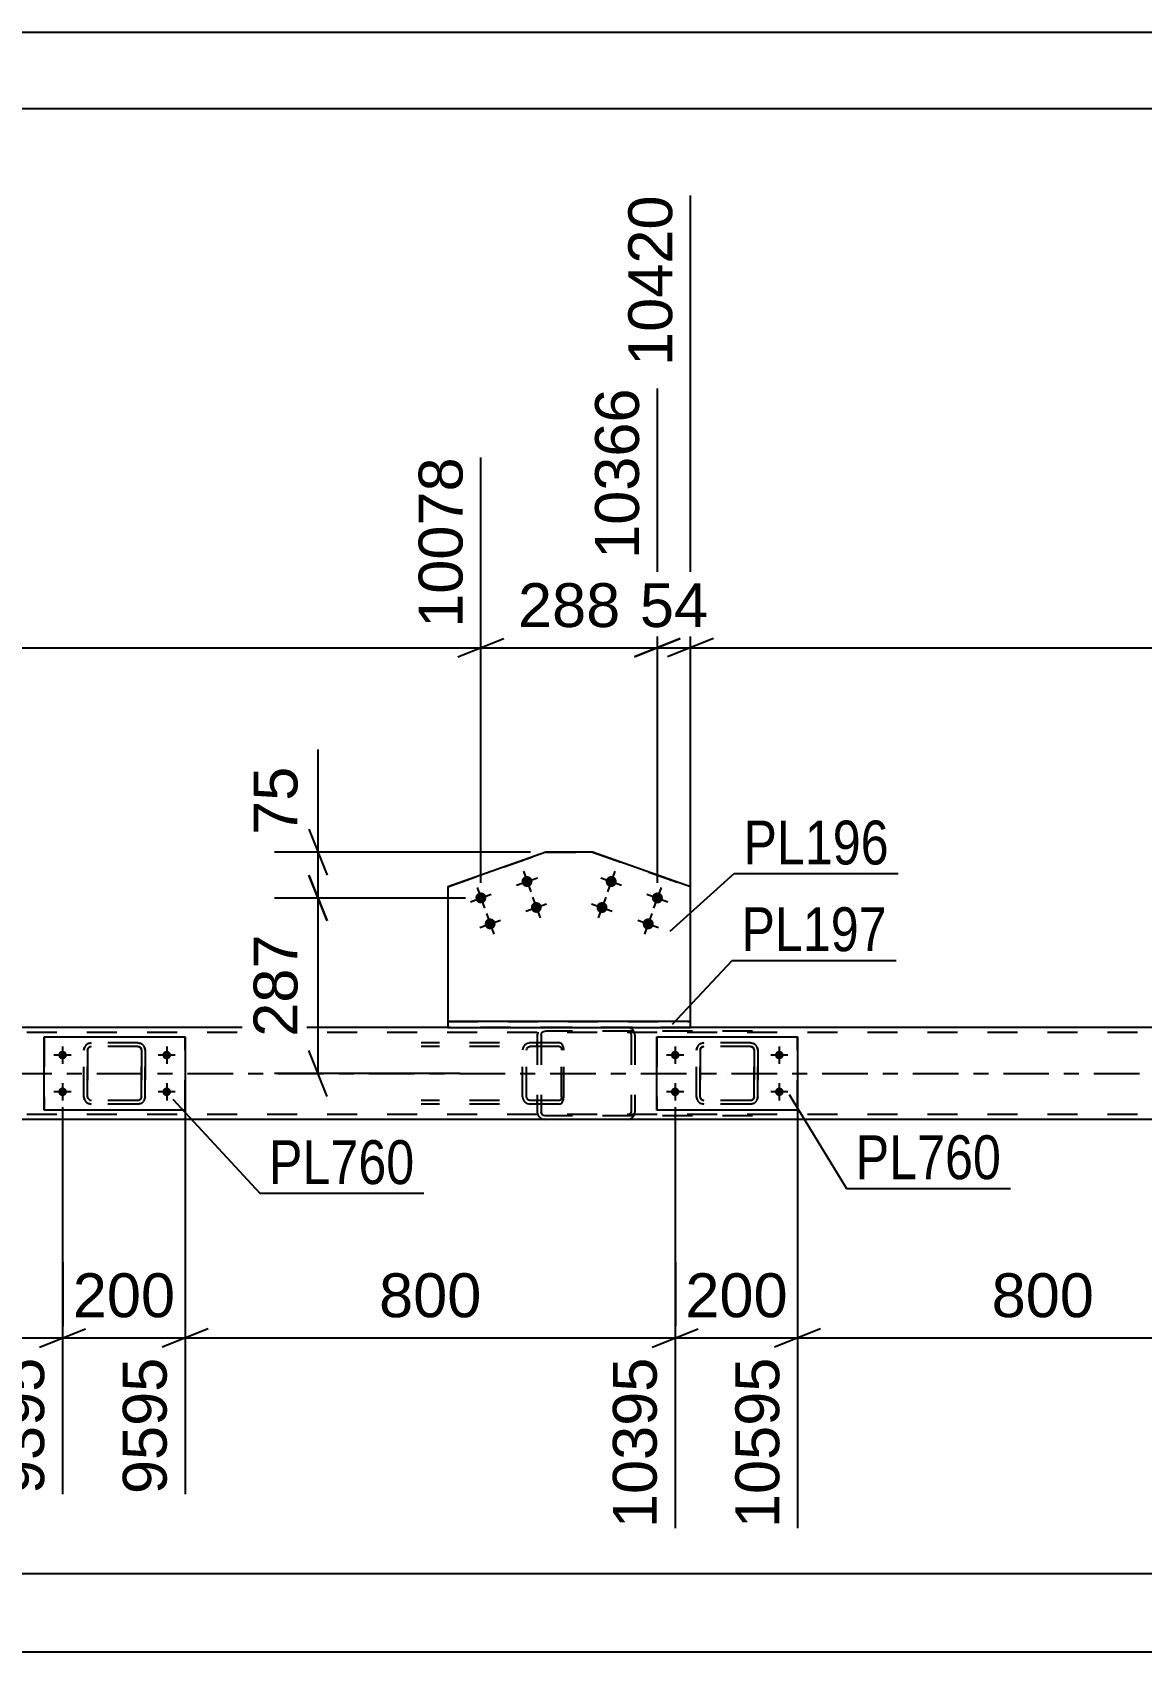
# Model space of a CAD drawing. Header units: millimetres. Extents: x -55 to 786, y -403 to 191.
# Drawn here: x 370.6 to 443.1, y 85.4 to 191.1 of the extents above; entities that cross this region are included whole.
import ezdxf

# ---------------------------------------------------------------- set-up
doc = ezdxf.new("R2010")
doc.units = ezdxf.units.MM
doc.linetypes.add('DXK_LINE_DOT2', pattern=[3.9198, 1.9599, -1.9599])
doc.linetypes.add('DXK_LINE_DOT3', pattern=[5.9187, 2.979, -0.9799, 0.9799, -0.9799])
doc.styles.add('Arial', font='ARIAL.TTF', dxfattribs={"height": 0.2})
doc.styles.add('Arial Narrow', font='ARIALN.TTF', dxfattribs={"height": 0.2})

# ---------------------------------------------------------------- blocks, each defined once
blk = doc.blocks.new('Unknown-318883748-1115')
at = {"color": 5, "linetype": 'Continuous'}
for p, q in [((785.92, 191.13), (-55.08, 191.13)), ((780.92, 186.13), (-50.08, 186.13))]:
    blk.add_line(p, q, dxfattribs=at)
blk = doc.blocks.new('Part-318883748-1814 - 1706')
at = {"color": 2, "linetype": 'Continuous'}
for p, q in [((371.39, 120.75), (371.39, 125.55)), ((371.39, 125.55), (371.39, 125.55)), ((371.39, 125.55), (380.59, 125.55)), ((380.59, 125.55), (380.59, 120.75)), ((371.39, 120.75), (371.39, 120.75)), ((380.59, 120.75), (371.39, 120.75))]:
    blk.add_line(p, q, dxfattribs=at)
at = {"color": 7, "linetype": 'DXK_LINE_DOT2'}
for p, q in [((371.39, 125.55), (371.39, 120.75)), ((371.39, 125.55), (371.39, 125.55)), ((380.59, 120.75), (380.59, 125.55)), ((371.39, 120.75), (371.39, 120.75))]:
    blk.add_line(p, q, dxfattribs=at)
blk = doc.blocks.new('Part-318883748-1801 - 1706')
at = {"color": 7, "linetype": 'DXK_LINE_DOT2'}
for p, q in [((413.99, 124.67), (414.02, 124.86)), ((414.03, 124.86), (413.99, 124.67)), ((414.23, 124.67), (414.25, 124.77)), ((414.24, 124.77), (414.23, 124.67)), ((414.3, 124.84), (414.24, 124.77)), ((414.25, 124.77), (414.3, 124.84)), ((414.28, 125.12), (414.47, 125.15)), ((414.28, 125.12), (414.29, 125.12)), ((414.47, 125.15), (414.29, 125.12)), ((414.3, 124.84), (414.38, 124.9)), ((414.37, 124.9), (414.3, 124.84)), ((414.47, 124.91), (414.37, 124.9)), ((414.38, 124.9), (414.47, 124.91)), ((417.51, 125.15), (414.47, 125.15)), ((417.51, 124.91), (414.47, 124.91)), ((417.51, 125.15), (417.69, 125.12)), ((417.7, 125.12), (417.51, 125.15)), ((417.51, 124.91), (417.6, 124.9)), ((417.6, 124.9), (417.51, 124.91)), ((417.6, 124.9), (417.6, 124.9)), ((417.6, 124.9), (417.68, 124.84)), ((417.68, 124.84), (417.6, 124.9)), ((417.68, 124.84), (417.73, 124.77)), ((417.73, 124.77), (417.68, 124.84)), ((417.73, 124.77), (417.75, 124.67)), ((417.75, 124.67), (417.73, 124.77)), ((417.95, 124.86), (417.99, 124.67)), ((417.99, 124.67), (417.95, 124.86)), ((413.99, 121.63), (413.99, 124.67)), ((413.99, 124.67), (413.99, 124.67)), ((413.99, 121.63), (413.99, 124.67)), ((414.23, 121.63), (414.23, 124.67)), ((414.23, 124.67), (414.23, 124.67)), ((414.23, 124.67), (414.23, 121.63)), ((417.75, 121.63), (417.75, 124.67)), ((417.75, 124.67), (417.75, 124.67)), ((417.75, 124.67), (417.75, 121.63)), ((417.99, 121.63), (417.99, 124.67)), ((417.99, 124.67), (417.99, 124.67)), ((417.99, 124.67), (417.99, 121.63)), ((413.99, 121.63), (413.99, 121.63)), ((414.02, 121.45), (413.99, 121.63)), ((413.99, 121.63), (414.03, 121.45)), ((414.23, 121.63), (414.23, 121.63)), ((414.25, 121.54), (414.23, 121.63)), ((414.23, 121.63), (414.24, 121.54)), ((417.75, 121.63), (417.73, 121.54)), ((417.73, 121.54), (417.75, 121.63)), ((417.75, 121.63), (417.75, 121.63)), ((417.99, 121.63), (417.95, 121.45)), ((417.95, 121.45), (417.99, 121.63)), ((417.99, 121.63), (417.99, 121.63)), ((414.24, 121.54), (414.3, 121.47)), ((414.3, 121.47), (414.25, 121.54)), ((414.28, 121.19), (414.29, 121.19)), ((414.47, 121.15), (414.28, 121.19)), ((414.29, 121.19), (414.47, 121.15)), ((414.38, 121.41), (414.3, 121.47)), ((414.3, 121.47), (414.37, 121.41)), ((414.37, 121.41), (414.47, 121.39)), ((414.47, 121.39), (414.38, 121.41)), ((417.51, 121.39), (414.47, 121.39)), ((417.51, 121.15), (414.47, 121.15)), ((417.6, 121.41), (417.51, 121.39)), ((417.51, 121.39), (417.6, 121.41)), ((417.69, 121.19), (417.51, 121.15)), ((417.51, 121.15), (417.7, 121.19)), ((417.68, 121.47), (417.6, 121.41)), ((417.6, 121.41), (417.68, 121.47)), ((417.6, 121.41), (417.6, 121.41)), ((417.73, 121.54), (417.68, 121.47)), ((417.68, 121.47), (417.73, 121.54))]:
    blk.add_line(p, q, dxfattribs=at)
at = {"color": 7, "linetype": 'DXK_LINE_DOT3'}
blk.add_line((415.99, 123.15), (415.98, 123.15), dxfattribs=at)
at = {"color": 7, "linetype": 'DXK_LINE_DOT2'}
for centre, start, end in [((414.47, 124.67), 112.5, 157.5), ((414.47, 124.67), 112.5, 157.5), ((417.51, 124.67), 22.5, 67.5), ((417.51, 124.67), 22.5, 67.5), ((414.47, 121.63), 202.5, 247.5), ((414.47, 121.63), 202.5, 247.5), ((417.51, 121.63), 292.5, 337.5), ((417.51, 121.63), 292.5, 337.5)]:
    blk.add_arc(centre, 0.48, start, end, dxfattribs=at)
blk = doc.blocks.new('Part-318883748-1806 - 1706')
at = {"color": 2, "linetype": 'Continuous'}
for p, q in [((411.39, 120.75), (411.39, 125.55)), ((411.39, 125.55), (411.39, 125.55)), ((411.39, 125.55), (420.59, 125.55)), ((420.59, 125.55), (420.59, 120.75)), ((411.39, 120.75), (411.39, 120.75)), ((420.59, 120.75), (411.39, 120.75))]:
    blk.add_line(p, q, dxfattribs=at)
at = {"color": 7, "linetype": 'DXK_LINE_DOT2'}
for p, q in [((411.39, 125.55), (411.39, 120.75)), ((411.39, 125.55), (411.39, 125.55)), ((420.59, 120.75), (420.59, 125.55)), ((411.39, 120.75), (411.39, 120.75))]:
    blk.add_line(p, q, dxfattribs=at)
blk = doc.blocks.new('Part-318883748-1809 - 1706')
at = {"color": 7, "linetype": 'DXK_LINE_DOT2'}
for p, q in [((373.99, 124.67), (374.02, 124.86)), ((374.03, 124.86), (373.99, 124.67)), ((374.23, 124.67), (374.25, 124.77)), ((374.24, 124.77), (374.23, 124.67)), ((374.3, 124.84), (374.24, 124.77)), ((374.25, 124.77), (374.3, 124.84)), ((374.28, 125.12), (374.47, 125.15)), ((374.28, 125.12), (374.29, 125.12)), ((374.47, 125.15), (374.29, 125.12)), ((374.3, 124.84), (374.38, 124.9)), ((374.37, 124.9), (374.3, 124.84)), ((374.47, 124.91), (374.37, 124.9)), ((374.38, 124.9), (374.47, 124.91)), ((377.51, 125.15), (374.47, 125.15)), ((377.51, 124.91), (374.47, 124.91)), ((377.51, 125.15), (377.69, 125.12)), ((377.69, 125.12), (377.51, 125.15)), ((377.51, 124.91), (377.6, 124.9)), ((377.6, 124.9), (377.51, 124.91)), ((377.6, 124.9), (377.6, 124.9)), ((377.6, 124.9), (377.68, 124.84)), ((377.68, 124.84), (377.6, 124.9)), ((377.68, 124.84), (377.73, 124.77)), ((377.73, 124.77), (377.68, 124.84)), ((377.73, 124.77), (377.75, 124.67)), ((377.75, 124.67), (377.73, 124.77)), ((377.95, 124.86), (377.99, 124.67)), ((377.99, 124.67), (377.95, 124.86)), ((373.99, 121.63), (373.99, 124.67)), ((373.99, 124.67), (373.99, 124.67)), ((373.99, 121.63), (373.99, 124.67)), ((374.23, 121.63), (374.23, 124.67)), ((374.23, 124.67), (374.23, 124.67)), ((374.23, 124.67), (374.23, 121.63)), ((377.75, 121.63), (377.75, 124.67)), ((377.75, 124.67), (377.75, 124.67)), ((377.75, 124.67), (377.75, 121.63)), ((377.99, 121.63), (377.99, 124.67)), ((377.99, 124.67), (377.99, 124.67)), ((377.99, 124.67), (377.99, 121.63)), ((373.99, 121.63), (373.99, 121.63)), ((374.02, 121.45), (373.99, 121.63)), ((373.99, 121.63), (374.03, 121.45)), ((374.23, 121.63), (374.23, 121.63)), ((374.25, 121.54), (374.23, 121.63)), ((374.23, 121.63), (374.24, 121.54)), ((377.75, 121.63), (377.73, 121.54)), ((377.73, 121.54), (377.75, 121.63)), ((377.75, 121.63), (377.75, 121.63)), ((377.99, 121.63), (377.95, 121.45)), ((377.95, 121.45), (377.99, 121.63)), ((377.99, 121.63), (377.99, 121.63)), ((374.24, 121.54), (374.3, 121.47)), ((374.3, 121.47), (374.25, 121.54)), ((374.28, 121.19), (374.29, 121.19)), ((374.47, 121.15), (374.28, 121.19)), ((374.29, 121.19), (374.47, 121.15)), ((374.38, 121.41), (374.3, 121.47)), ((374.3, 121.47), (374.37, 121.41)), ((374.37, 121.41), (374.47, 121.39)), ((374.47, 121.39), (374.38, 121.41)), ((377.51, 121.39), (374.47, 121.39)), ((377.51, 121.15), (374.47, 121.15)), ((377.6, 121.41), (377.51, 121.39)), ((377.51, 121.39), (377.6, 121.41)), ((377.69, 121.19), (377.51, 121.15)), ((377.51, 121.15), (377.69, 121.19)), ((377.68, 121.47), (377.6, 121.41)), ((377.6, 121.41), (377.68, 121.47)), ((377.6, 121.41), (377.6, 121.41)), ((377.73, 121.54), (377.68, 121.47)), ((377.68, 121.47), (377.73, 121.54))]:
    blk.add_line(p, q, dxfattribs=at)
at = {"color": 7, "linetype": 'DXK_LINE_DOT3'}
blk.add_line((375.99, 123.15), (375.98, 123.15), dxfattribs=at)
at = {"color": 7, "linetype": 'DXK_LINE_DOT2'}
for centre, start, end in [((374.47, 124.67), 112.5, 157.5), ((374.47, 124.67), 112.5, 157.5), ((377.51, 124.67), 22.5, 67.5), ((377.51, 124.67), 22.5, 67.5), ((374.47, 121.63), 202.5, 247.5), ((374.47, 121.63), 202.5, 247.5), ((377.51, 121.63), 292.5, 337.5), ((377.51, 121.63), 292.5, 337.5)]:
    blk.add_arc(centre, 0.48, start, end, dxfattribs=at)
blk = doc.blocks.new('Part-318883748-1900 - 1706')
at = {"color": 7, "linetype": 'DXK_LINE_DOT2'}
for p, q in [((405.05, 125.15), (396.01, 125.15)), ((405.05, 124.91), (396.01, 124.91)), ((402.67, 124.86), (402.63, 124.67)), ((402.88, 124.67), (402.9, 124.77)), ((402.9, 124.77), (402.95, 124.84)), ((403.13, 125.15), (402.94, 125.12)), ((402.95, 124.84), (403.04, 124.9)), ((403.04, 124.9), (403.13, 124.91)), ((403.59, 124.91), (403.59, 125.15)), ((405.15, 125.12), (405.05, 125.15)), ((405.05, 124.91), (405.1, 124.9)), ((405.1, 124.9), (405.14, 124.84)), ((405.14, 124.84), (405.17, 124.77)), ((405.24, 125.01), (405.15, 125.12)), ((405.17, 124.77), (405.18, 124.67)), ((405.3, 124.86), (405.24, 125.01)), ((405.32, 124.67), (405.3, 124.86)), ((402.63, 121.63), (402.63, 124.67)), ((402.88, 121.63), (402.88, 124.67)), ((405.18, 121.63), (405.18, 124.67)), ((405.32, 121.63), (405.32, 124.67)), ((402.63, 121.63), (402.67, 121.45)), ((402.9, 121.54), (402.88, 121.63)), ((405.18, 121.63), (405.17, 121.54)), ((405.3, 121.45), (405.32, 121.63)), ((405.05, 121.39), (396.01, 121.39)), ((405.05, 121.15), (396.01, 121.15)), ((402.95, 121.47), (402.9, 121.54)), ((402.94, 121.19), (403.13, 121.15)), ((403.04, 121.41), (402.95, 121.47)), ((403.13, 121.39), (403.04, 121.41)), ((403.59, 121.15), (403.59, 121.39)), ((405.1, 121.41), (405.05, 121.39)), ((405.05, 121.15), (405.15, 121.19)), ((405.14, 121.47), (405.1, 121.41)), ((405.17, 121.54), (405.14, 121.47)), ((405.15, 121.19), (405.24, 121.3)), ((405.24, 121.3), (405.3, 121.45))]:
    blk.add_line(p, q, dxfattribs=at)
for centre, start, end in [((403.12, 124.66), 111.151, 156.1045), ((403.12, 121.65), 203.8955, 248.849)]:
    blk.add_arc(centre, 0.492, start, end, dxfattribs=at)
blk = doc.blocks.new('Part-318883748-1914 - 1706')
at = {"color": 7, "linetype": 'DXK_LINE_DOT2'}
for p, q in [((403.62, 125.83), (403.59, 125.67)), ((403.63, 125.86), (403.62, 125.83)), ((403.86, 125.77), (403.92, 125.84)), ((404.1, 126.15), (403.9, 126.12)), ((403.92, 125.84), (404, 125.9)), ((404, 125.9), (404.1, 125.91)), ((417.64, 126.15), (404.1, 126.15)), ((417.64, 125.91), (404.1, 125.91)), ((409.66, 126.12), (409.46, 126.15)), ((409.46, 125.91), (409.56, 125.9)), ((409.56, 125.9), (409.64, 125.84)), ((409.64, 125.84), (409.7, 125.77)), ((409.94, 125.83), (409.93, 125.86)), ((409.97, 125.67), (409.94, 125.83)), ((403.59, 125.67), (403.59, 120.63)), ((403.84, 125.67), (403.86, 125.77)), ((403.84, 125.67), (403.84, 120.63)), ((409.7, 125.77), (409.72, 125.67)), ((409.72, 125.67), (409.72, 120.63)), ((409.97, 125.67), (409.97, 120.63)), ((403.59, 120.63), (403.61, 120.55)), ((403.61, 120.55), (403.63, 120.45)), ((403.86, 120.57), (403.84, 120.63)), ((403.86, 120.54), (403.86, 120.57)), ((403.92, 120.47), (403.86, 120.54)), ((409.7, 120.54), (409.64, 120.47)), ((409.7, 120.57), (409.72, 120.63)), ((409.7, 120.54), (409.7, 120.57)), ((409.93, 120.45), (409.95, 120.55)), ((409.95, 120.55), (409.97, 120.63)), ((403.9, 120.19), (404.1, 120.15)), ((404, 120.41), (403.92, 120.47)), ((404.1, 120.39), (404, 120.41)), ((417.64, 120.39), (404.1, 120.39)), ((417.64, 120.15), (404.1, 120.15)), ((409.56, 120.41), (409.46, 120.39)), ((409.46, 120.15), (409.66, 120.19)), ((409.64, 120.47), (409.56, 120.41))]:
    blk.add_line(p, q, dxfattribs=at)
for centre, start, end in [((409.48, 125.65), 24.3194, 69.2412), ((404.08, 120.66), 204.3194, 249.2412), ((409.48, 120.66), 290.7588, 335.6806)]:
    blk.add_arc(centre, 0.496, start, end, dxfattribs=at)
blk = doc.blocks.new('Bolt-318883748-1947 - 1706')
at = {"linetype": 'Continuous'}
for points in [[(403.26, 135.81, -1), (402.58, 135.56, -1)], [(400.25, 134.74, -1), (399.57, 134.49, -1)], [(403.86, 134.11, -1), (403.19, 133.87, -1)], [(400.85, 133.04, -1), (400.17, 132.8, -1)]]:
    blk.add_hatch(color=1, dxfattribs=at).paths.add_polyline_path(points)
at = {"color": 1, "linetype": 'Continuous'}
for p, q in [((402.24, 135.44), (403.6, 135.93)), ((402.68, 136.36), (403.16, 135.01)), ((399.23, 134.37), (400.59, 134.86)), ((399.67, 135.29), (400.15, 133.94)), ((403.28, 134.67), (403.77, 133.31)), ((400.27, 133.6), (400.75, 132.24)), ((402.85, 133.75), (404.2, 134.23)), ((399.83, 132.68), (401.19, 133.16))]:
    blk.add_line(p, q, dxfattribs=at)
blk = doc.blocks.new('Bolt-318883748-1948 - 1706')
at = {"linetype": 'Continuous'}
for points in [[(372.31, 124.35), (372.32, 124.41), (372.34, 124.47), (372.36, 124.52), (372.4, 124.56), (372.45, 124.6), (372.5, 124.62), (372.56, 124.63), (372.62, 124.63), (372.68, 124.62), (372.73, 124.6), (372.78, 124.56), (372.82, 124.52), (372.85, 124.47), (372.87, 124.41), (372.87, 124.35), (372.87, 124.3), (372.85, 124.24), (372.82, 124.19), (372.78, 124.15), (372.73, 124.11), (372.68, 124.09), (372.62, 124.08), (372.56, 124.08), (372.5, 124.09), (372.45, 124.11), (372.4, 124.15), (372.36, 124.19), (372.34, 124.24), (372.32, 124.3)], [(379.11, 124.35), (379.12, 124.41), (379.14, 124.47), (379.16, 124.52), (379.2, 124.56), (379.25, 124.6), (379.3, 124.62), (379.36, 124.63), (379.42, 124.63), (379.48, 124.62), (379.53, 124.6), (379.58, 124.56), (379.62, 124.52), (379.65, 124.47), (379.67, 124.41), (379.67, 124.35), (379.67, 124.3), (379.65, 124.24), (379.62, 124.19), (379.58, 124.15), (379.53, 124.11), (379.48, 124.09), (379.42, 124.08), (379.36, 124.08), (379.3, 124.09), (379.25, 124.11), (379.2, 124.15), (379.16, 124.19), (379.14, 124.24), (379.12, 124.3)], [(372.31, 121.95), (372.32, 122.01), (372.34, 122.07), (372.36, 122.12), (372.4, 122.16), (372.45, 122.2), (372.5, 122.22), (372.56, 122.23), (372.62, 122.23), (372.68, 122.22), (372.73, 122.2), (372.78, 122.16), (372.82, 122.12), (372.85, 122.07), (372.87, 122.01), (372.87, 121.95), (372.87, 121.9), (372.85, 121.84), (372.82, 121.79), (372.78, 121.75), (372.73, 121.71), (372.68, 121.69), (372.62, 121.68), (372.56, 121.68), (372.5, 121.69), (372.45, 121.71), (372.4, 121.75), (372.36, 121.79), (372.34, 121.84), (372.32, 121.9)], [(379.11, 121.95), (379.12, 122.01), (379.14, 122.07), (379.16, 122.12), (379.2, 122.16), (379.25, 122.2), (379.3, 122.22), (379.36, 122.23), (379.42, 122.23), (379.48, 122.22), (379.53, 122.2), (379.58, 122.16), (379.62, 122.12), (379.65, 122.07), (379.67, 122.01), (379.67, 121.95), (379.67, 121.9), (379.65, 121.84), (379.62, 121.79), (379.58, 121.75), (379.53, 121.71), (379.48, 121.69), (379.42, 121.68), (379.36, 121.68), (379.3, 121.69), (379.25, 121.71), (379.2, 121.75), (379.16, 121.79), (379.14, 121.84), (379.12, 121.9)]]:
    blk.add_hatch(color=1, dxfattribs=at).paths.add_polyline_path(points)
at = {"color": 1, "linetype": 'Continuous'}
for p, q in [((372.59, 124.91), (372.59, 123.79)), ((379.39, 124.91), (379.39, 123.79)), ((373.15, 124.35), (372.03, 124.35)), ((379.95, 124.35), (378.83, 124.35)), ((373.15, 121.95), (372.03, 121.95)), ((372.59, 122.51), (372.59, 121.39)), ((379.95, 121.95), (378.83, 121.95)), ((379.39, 122.51), (379.39, 121.39))]:
    blk.add_line(p, q, dxfattribs=at)
blk = doc.blocks.new('Bolt-318883748-1957 - 1706')
at = {"linetype": 'Continuous'}
for points in [[(408.76, 135.56), (408.72, 135.5), (408.68, 135.44), (408.62, 135.39), (408.55, 135.35), (408.48, 135.33), (408.41, 135.32), (408.33, 135.33), (408.26, 135.36), (408.2, 135.4), (408.14, 135.45), (408.1, 135.51), (408.07, 135.58), (408.06, 135.66), (408.06, 135.73), (408.08, 135.81), (408.11, 135.87), (408.16, 135.93), (408.21, 135.98), (408.28, 136.02), (408.35, 136.04), (408.43, 136.04), (408.5, 136.03), (408.57, 136.01), (408.64, 135.97), (408.69, 135.92), (408.73, 135.86), (408.76, 135.79), (408.78, 135.71), (408.77, 135.64)], [(408.15, 133.87), (408.12, 133.8), (408.08, 133.74), (408.02, 133.69), (407.95, 133.66), (407.88, 133.63), (407.81, 133.63), (407.73, 133.64), (407.66, 133.66), (407.6, 133.7), (407.54, 133.75), (407.5, 133.82), (407.47, 133.89), (407.46, 133.96), (407.46, 134.04), (407.48, 134.11), (407.51, 134.18), (407.55, 134.24), (407.61, 134.29), (407.68, 134.32), (407.75, 134.34), (407.82, 134.35), (407.9, 134.34), (407.97, 134.31), (408.03, 134.27), (408.09, 134.22), (408.13, 134.16), (408.16, 134.09), (408.17, 134.02), (408.17, 133.94)], [(411.77, 134.49), (411.74, 134.43), (411.69, 134.37), (411.64, 134.32), (411.57, 134.28), (411.5, 134.26), (411.42, 134.26), (411.35, 134.26), (411.28, 134.29), (411.21, 134.33), (411.16, 134.38), (411.12, 134.44), (411.09, 134.51), (411.07, 134.59), (411.08, 134.66), (411.09, 134.74), (411.13, 134.8), (411.17, 134.86), (411.23, 134.91), (411.3, 134.95), (411.37, 134.97), (411.44, 134.97), (411.52, 134.96), (411.59, 134.94), (411.65, 134.9), (411.71, 134.85), (411.75, 134.79), (411.78, 134.72), (411.79, 134.64), (411.79, 134.57)], [(411.17, 132.8), (411.14, 132.73), (411.09, 132.67), (411.03, 132.62), (410.97, 132.59), (410.9, 132.56), (410.82, 132.56), (410.75, 132.57), (410.68, 132.59), (410.61, 132.63), (410.56, 132.68), (410.51, 132.75), (410.49, 132.82), (410.47, 132.89), (410.47, 132.97), (410.49, 133.04), (410.52, 133.11), (410.57, 133.17), (410.63, 133.22), (410.69, 133.25), (410.77, 133.27), (410.84, 133.28), (410.92, 133.27), (410.99, 133.24), (411.05, 133.2), (411.11, 133.15), (411.15, 133.09), (411.18, 133.02), (411.19, 132.95), (411.19, 132.87)]]:
    blk.add_hatch(color=1, dxfattribs=at).paths.add_polyline_path(points)
at = {"color": 1, "linetype": 'Continuous'}
for p, q in [((407.74, 135.93), (409.1, 135.44)), ((408.66, 136.36), (408.18, 135.01)), ((408.06, 134.67), (407.57, 133.31)), ((410.75, 134.86), (412.11, 134.37)), ((411.67, 135.29), (411.19, 133.94)), ((407.14, 134.23), (408.49, 133.75)), ((411.07, 133.6), (410.59, 132.24)), ((410.15, 133.16), (411.51, 132.68))]:
    blk.add_line(p, q, dxfattribs=at)
blk = doc.blocks.new('Bolt-318883748-1958 - 1706')
at = {"linetype": 'Continuous'}
for points in [[(412.31, 124.35), (412.32, 124.41), (412.34, 124.47), (412.37, 124.52), (412.4, 124.56), (412.45, 124.6), (412.51, 124.62), (412.56, 124.63), (412.62, 124.63), (412.68, 124.62), (412.73, 124.6), (412.78, 124.56), (412.82, 124.52), (412.85, 124.47), (412.87, 124.41), (412.87, 124.35), (412.87, 124.3), (412.85, 124.24), (412.82, 124.19), (412.78, 124.15), (412.73, 124.11), (412.68, 124.09), (412.62, 124.08), (412.56, 124.08), (412.51, 124.09), (412.45, 124.11), (412.4, 124.15), (412.37, 124.19), (412.34, 124.24), (412.32, 124.3)], [(419.11, 124.35), (419.12, 124.41), (419.14, 124.47), (419.17, 124.52), (419.2, 124.56), (419.25, 124.6), (419.31, 124.62), (419.36, 124.63), (419.42, 124.63), (419.48, 124.62), (419.53, 124.6), (419.58, 124.56), (419.62, 124.52), (419.65, 124.47), (419.67, 124.41), (419.67, 124.35), (419.67, 124.3), (419.65, 124.24), (419.62, 124.19), (419.58, 124.15), (419.53, 124.11), (419.48, 124.09), (419.42, 124.08), (419.36, 124.08), (419.31, 124.09), (419.25, 124.11), (419.2, 124.15), (419.17, 124.19), (419.14, 124.24), (419.12, 124.3)], [(412.31, 121.95), (412.32, 122.01), (412.34, 122.07), (412.37, 122.12), (412.4, 122.16), (412.45, 122.2), (412.51, 122.22), (412.56, 122.23), (412.62, 122.23), (412.68, 122.22), (412.73, 122.2), (412.78, 122.16), (412.82, 122.12), (412.85, 122.07), (412.87, 122.01), (412.87, 121.95), (412.87, 121.9), (412.85, 121.84), (412.82, 121.79), (412.78, 121.75), (412.73, 121.71), (412.68, 121.69), (412.62, 121.68), (412.56, 121.68), (412.51, 121.69), (412.45, 121.71), (412.4, 121.75), (412.37, 121.79), (412.34, 121.84), (412.32, 121.9)], [(419.11, 121.95), (419.12, 122.01), (419.14, 122.07), (419.17, 122.12), (419.2, 122.16), (419.25, 122.2), (419.31, 122.22), (419.36, 122.23), (419.42, 122.23), (419.48, 122.22), (419.53, 122.2), (419.58, 122.16), (419.62, 122.12), (419.65, 122.07), (419.67, 122.01), (419.67, 121.95), (419.67, 121.9), (419.65, 121.84), (419.62, 121.79), (419.58, 121.75), (419.53, 121.71), (419.48, 121.69), (419.42, 121.68), (419.36, 121.68), (419.31, 121.69), (419.25, 121.71), (419.2, 121.75), (419.17, 121.79), (419.14, 121.84), (419.12, 121.9)]]:
    blk.add_hatch(color=1, dxfattribs=at).paths.add_polyline_path(points)
at = {"color": 1, "linetype": 'Continuous'}
for p, q in [((412.59, 124.91), (412.59, 123.79)), ((419.39, 124.91), (419.39, 123.79)), ((413.15, 124.35), (412.03, 124.35)), ((419.95, 124.35), (418.83, 124.35)), ((413.15, 121.95), (412.03, 121.95)), ((412.59, 122.51), (412.59, 121.39)), ((419.95, 121.95), (418.83, 121.95)), ((419.39, 122.51), (419.39, 121.39))]:
    blk.add_line(p, q, dxfattribs=at)
blk = doc.blocks.new('Part-318883748-1995 - 1706')
at = {"color": 7, "linetype": 'DXK_LINE_DOT2'}
for p, q in [((701.49, 125.83), (43.39, 125.83)), ((413.6, 126.15), (397.74, 126.15)), ((701.49, 120.47), (43.39, 120.47))]:
    blk.add_line(p, q, dxfattribs=at)
at = {"color": 2, "linetype": 'Continuous'}
for p, q in [((397.74, 126.15), (328.46, 126.15)), ((482.88, 126.15), (413.6, 126.15)), ((697.49, 120.15), (43.39, 120.15))]:
    blk.add_line(p, q, dxfattribs=at)
at = {"color": 7, "linetype": 'DXK_LINE_DOT3'}
blk.add_line((43.39, 123.15), (701.49, 123.15), dxfattribs=at)
blk = doc.blocks.new('Part-318883748-2097 - 1706')
at = {"color": 2, "linetype": 'Continuous'}
for p, q in [((397.74, 126.55), (397.74, 126.15)), ((413.6, 126.55), (397.74, 126.55)), ((397.74, 126.15), (413.6, 126.15)), ((413.6, 126.15), (413.6, 126.55))]:
    blk.add_line(p, q, dxfattribs=at)
blk = doc.blocks.new('Part-318883748-2102 - 1706')
at = {"color": 2, "linetype": 'Continuous'}
for p, q in [((404.15, 137.61), (397.74, 135.33)), ((407.19, 137.61), (404.15, 137.61)), ((404.15, 137.61), (404.15, 137.61)), ((413.6, 135.33), (407.19, 137.61)), ((407.19, 137.61), (407.19, 137.61)), ((397.74, 135.33), (397.74, 126.55)), ((413.6, 126.55), (413.6, 135.33))]:
    blk.add_line(p, q, dxfattribs=at)
at = {"color": 7, "linetype": 'DXK_LINE_DOT2'}
for p, q in [((397.74, 135.33), (404.15, 137.61)), ((404.15, 137.61), (407.19, 137.61)), ((407.19, 137.61), (413.6, 135.33)), ((397.74, 126.55), (413.6, 126.55)), ((397.74, 126.55), (397.74, 126.55)), ((413.6, 126.55), (397.74, 126.55)), ((397.74, 126.55), (397.74, 126.55)), ((413.6, 126.55), (413.6, 126.55)), ((413.6, 126.55), (413.6, 126.55))]:
    blk.add_line(p, q, dxfattribs=at)
blk = doc.blocks.new('StraightDimension-318883748-2547 - 1706')
at = {"color": 7, "linetype": 'Continuous'}
for p, q in [((388.68, 136.11), (389.88, 133.11)), ((398.91, 134.61), (386.43, 134.61)), ((389.28, 123.15), (389.28, 134.61)), ((389.88, 121.65), (388.68, 124.65)), ((398.55, 123.15), (386.43, 123.15))]:
    blk.add_line(p, q, dxfattribs=at)
at = {"color": 0}
blk.add_wipeout([(388.53, 132.82), (384.33, 132.82), (384.33, 124.95), (388.53, 124.95)], dxfattribs=at)
at = {"color": 3, "style": 'Arial'}
blk.add_text('287', height=2.865, rotation=90.0002, dxfattribs=at).set_placement((387.93, 125.55))
blk = doc.blocks.new('StraightDimension-318883748-2899 - 1706')
at = {"color": 7, "linetype": 'Continuous'}
for p, q in [((411.43, 135.61), (411.43, 167.87)), ((399.91, 135.61), (399.91, 163.37)), ((398.41, 150.35), (401.41, 151.55)), ((412.93, 151.55), (409.93, 150.35)), ((399.91, 150.95), (411.43, 150.95))]:
    blk.add_line(p, q, dxfattribs=at)
at = {"color": 0}
blk.add_wipeout([(409.61, 151.7), (409.61, 155.9), (401.73, 155.9), (401.73, 151.7)], dxfattribs=at)
at = {"color": 3, "style": 'Arial'}
blk.add_text('288', height=2.865, dxfattribs=at).set_placement((402.33, 152.3))
at = {"color": 0, "linetype": 'Continuous'}
blk.add_wipeout([(410.83, 168.47), (406.63, 168.47), (406.63, 156.15), (410.83, 156.15)], dxfattribs=at)
at = {"color": 3, "linetype": 'Continuous', "style": 'Arial'}
blk.add_text('10366', height=2.865, rotation=90.0002, dxfattribs=at).set_placement((410.23, 156.75))
blk = doc.blocks.new('StraightDimension-318883748-2917 - 1706')
at = {"color": 7, "linetype": 'Continuous'}
for p, q in [((413.6, 129.18), (413.6, 180.47)), ((485.04, 135.61), (485.04, 163.37)), ((415.1, 151.55), (412.1, 150.35)), ((483.54, 150.35), (486.54, 151.55)), ((413.6, 150.95), (485.04, 150.95))]:
    blk.add_line(p, q, dxfattribs=at)
at = {"color": 0}
blk.add_wipeout([(454.37, 151.7), (454.37, 155.9), (444.27, 155.9), (444.27, 151.7)], dxfattribs=at)
at = {"color": 3, "style": 'Arial'}
blk.add_text('1786', height=2.865, dxfattribs=at).set_placement((444.87, 152.3))
at = {"color": 0, "linetype": 'Continuous'}
blk.add_wipeout([(484.44, 163.97), (480.24, 163.97), (480.24, 151.65), (484.44, 151.65)], dxfattribs=at)
at = {"color": 3, "linetype": 'Continuous', "style": 'Arial'}
blk.add_text('12206', height=2.865, rotation=90.0002, dxfattribs=at).set_placement((483.84, 152.25))
blk = doc.blocks.new('StraightDimension-318883748-2890 - 1706')
at = {"color": 7, "linetype": 'Continuous'}
for p, q in [((328.46, 128.5), (328.46, 175.85)), ((399.91, 135.61), (399.91, 163.37)), ((329.96, 151.55), (326.96, 150.35)), ((398.41, 150.35), (401.41, 151.55)), ((328.46, 150.95), (399.91, 150.95))]:
    blk.add_line(p, q, dxfattribs=at)
at = {"color": 0}
blk.add_wipeout([(369.23, 151.7), (369.23, 155.9), (359.14, 155.9), (359.14, 151.7)], dxfattribs=at)
at = {"color": 3, "style": 'Arial'}
blk.add_text('1786', height=2.865, dxfattribs=at).set_placement((359.74, 152.3))
at = {"color": 0, "linetype": 'Continuous'}
blk.add_wipeout([(399.31, 163.97), (395.11, 163.97), (395.11, 151.65), (399.31, 151.65)], dxfattribs=at)
at = {"color": 3, "linetype": 'Continuous', "style": 'Arial'}
blk.add_text('10078', height=2.865, rotation=90.0002, dxfattribs=at).set_placement((398.71, 152.25))
blk = doc.blocks.new('StraightDimension-318883748-9682 - 1706')
at = {"color": 7, "linetype": 'Continuous'}
for p, q in [((372.59, 120.95), (372.59, 95.69)), ((380.59, 120.95), (380.59, 95.69)), ((371.09, 105.29), (374.09, 106.49)), ((372.59, 105.89), (380.59, 105.89)), ((382.09, 106.49), (379.09, 105.29))]:
    blk.add_line(p, q, dxfattribs=at)
at = {"color": 0}
blk.add_wipeout([(380.53, 106.64), (380.53, 110.84), (372.66, 110.84), (372.66, 106.64)], dxfattribs=at)
at = {"color": 0, "linetype": 'Continuous'}
blk.add_wipeout([(379.99, 105.19), (375.79, 105.19), (375.79, 95.09), (379.99, 95.09)], dxfattribs=at)
at = {"color": 3, "style": 'Arial'}
blk.add_text('200', height=2.865, dxfattribs=at).set_placement((373.26, 107.24))
at = {"color": 3, "linetype": 'Continuous', "style": 'Arial'}
blk.add_text('9595', height=2.865, rotation=90.0002, dxfattribs=at).set_placement((379.39, 95.69))
blk = doc.blocks.new('StraightDimension-318883748-2908 - 1706')
at = {"color": 7, "linetype": 'Continuous'}
for p, q in [((413.6, 129.18), (413.6, 180.47)), ((411.43, 135.61), (411.43, 167.87)), ((409.93, 150.35), (412.93, 151.55)), ((415.1, 151.55), (412.1, 150.35)), ((411.43, 150.95), (413.6, 150.95))]:
    blk.add_line(p, q, dxfattribs=at)
at = {"color": 0, "linetype": 'Continuous'}
blk.add_wipeout([(413, 181.07), (408.8, 181.07), (408.8, 168.75), (413, 168.75)], dxfattribs=at)
at = {"color": 3, "linetype": 'Continuous', "style": 'Arial'}
blk.add_text('10420', height=2.865, rotation=90.0002, dxfattribs=at).set_placement((412.4, 169.35))
at = {"color": 0}
blk.add_wipeout([(415.34, 151.7), (415.34, 155.9), (409.69, 155.9), (409.69, 151.7)], dxfattribs=at)
at = {"color": 3, "style": 'Arial'}
blk.add_text('54', height=2.865, dxfattribs=at).set_placement((410.29, 152.3))
blk = doc.blocks.new('StraightDimension-318883748-9679 - 1706')
at = {"color": 7, "linetype": 'Continuous'}
for p, q in [((420.59, 120.95), (420.59, 93.47)), ((452.59, 120.95), (452.59, 93.47)), ((422.09, 106.49), (419.09, 105.29)), ((420.59, 105.89), (452.59, 105.89)), ((451.09, 105.29), (454.09, 106.49))]:
    blk.add_line(p, q, dxfattribs=at)
at = {"color": 0}
blk.add_wipeout([(440.53, 106.64), (440.53, 110.84), (432.66, 110.84), (432.66, 106.64)], dxfattribs=at)
at = {"color": 3, "style": 'Arial'}
blk.add_text('800', height=2.865, dxfattribs=at).set_placement((433.26, 107.24))
at = {"color": 0, "linetype": 'Continuous'}
blk.add_wipeout([(451.99, 105.19), (447.79, 105.19), (447.79, 92.87), (451.99, 92.87)], dxfattribs=at)
at = {"color": 3, "linetype": 'Continuous', "style": 'Arial'}
blk.add_text('11395', height=2.865, rotation=90.0002, dxfattribs=at).set_placement((451.39, 93.47))
blk = doc.blocks.new('StraightDimension-318883748-2537 - 1706')
at = {"color": 7, "linetype": 'Continuous'}
for p, q in [((389.28, 137.61), (389.28, 144.3)), ((389.28, 137.61), (389.28, 144.3)), ((388.68, 139.11), (389.88, 136.11)), ((403.15, 137.61), (386.43, 137.61)), ((389.28, 134.61), (389.28, 137.61)), ((389.88, 133.11), (388.68, 136.11)), ((398.91, 134.61), (386.43, 134.61))]:
    blk.add_line(p, q, dxfattribs=at)
at = {"color": 0}
blk.add_wipeout([(388.53, 143.78), (384.33, 143.78), (384.33, 138.13), (388.53, 138.13)], dxfattribs=at)
at = {"color": 3, "style": 'Arial'}
blk.add_text('75', height=2.865, rotation=90.0002, dxfattribs=at).set_placement((387.93, 138.73))
blk = doc.blocks.new('StraightDimension-318883748-2591 - 1706')
at = {"color": 7, "linetype": 'Continuous'}
blk.add_line((10.69, 85.4), (702.29, 85.4), dxfattribs=at)
blk = doc.blocks.new('StraightDimension-318883748-2645 - 1706')
at = {"color": 7, "linetype": 'Continuous'}
blk.add_line((11.49, 90.51), (701.49, 90.51), dxfattribs=at)
blk = doc.blocks.new('StraightDimension-318883748-9680 - 1706')
at = {"color": 7, "linetype": 'Continuous'}
for p, q in [((412.59, 120.95), (412.59, 93.47)), ((420.59, 120.95), (420.59, 93.47)), ((411.09, 105.29), (414.09, 106.49)), ((412.59, 105.89), (420.59, 105.89)), ((422.09, 106.49), (419.09, 105.29))]:
    blk.add_line(p, q, dxfattribs=at)
at = {"color": 0}
blk.add_wipeout([(420.53, 106.64), (420.53, 110.84), (412.66, 110.84), (412.66, 106.64)], dxfattribs=at)
at = {"color": 0, "linetype": 'Continuous'}
blk.add_wipeout([(419.99, 105.19), (415.79, 105.19), (415.79, 92.87), (419.99, 92.87)], dxfattribs=at)
at = {"color": 3, "style": 'Arial'}
blk.add_text('200', height=2.865, dxfattribs=at).set_placement((413.26, 107.24))
at = {"color": 3, "linetype": 'Continuous', "style": 'Arial'}
blk.add_text('10595', height=2.865, rotation=90.0002, dxfattribs=at).set_placement((419.39, 93.47))
blk = doc.blocks.new('StraightDimension-318883748-9681 - 1706')
at = {"color": 7, "linetype": 'Continuous'}
for p, q in [((380.59, 120.95), (380.59, 95.69)), ((412.59, 120.95), (412.59, 93.47)), ((382.09, 106.49), (379.09, 105.29)), ((380.59, 105.89), (412.59, 105.89)), ((411.09, 105.29), (414.09, 106.49))]:
    blk.add_line(p, q, dxfattribs=at)
at = {"color": 0}
blk.add_wipeout([(400.53, 106.64), (400.53, 110.84), (392.66, 110.84), (392.66, 106.64)], dxfattribs=at)
at = {"color": 3, "style": 'Arial'}
blk.add_text('800', height=2.865, dxfattribs=at).set_placement((393.26, 107.24))
at = {"color": 0, "linetype": 'Continuous'}
blk.add_wipeout([(411.99, 105.19), (407.79, 105.19), (407.79, 92.87), (411.99, 92.87)], dxfattribs=at)
at = {"color": 3, "linetype": 'Continuous', "style": 'Arial'}
blk.add_text('10395', height=2.865, rotation=90.0002, dxfattribs=at).set_placement((411.39, 93.47))
blk = doc.blocks.new('StraightDimension-318883748-9683 - 1706')
at = {"color": 7, "linetype": 'Continuous'}
for p, q in [((340.59, 120.95), (340.59, 95.69)), ((372.59, 120.95), (372.59, 95.69)), ((342.09, 106.49), (339.09, 105.29)), ((340.59, 105.89), (372.59, 105.89)), ((371.09, 105.29), (374.09, 106.49))]:
    blk.add_line(p, q, dxfattribs=at)
at = {"color": 0}
blk.add_wipeout([(360.53, 106.64), (360.53, 110.84), (352.66, 110.84), (352.66, 106.64)], dxfattribs=at)
at = {"color": 3, "style": 'Arial'}
blk.add_text('800', height=2.865, dxfattribs=at).set_placement((353.26, 107.24))
at = {"color": 0, "linetype": 'Continuous'}
blk.add_wipeout([(371.99, 105.19), (367.79, 105.19), (367.79, 95.09), (371.99, 95.09)], dxfattribs=at)
at = {"color": 3, "linetype": 'Continuous', "style": 'Arial'}
blk.add_text('9395', height=2.865, rotation=90.0002, dxfattribs=at).set_placement((371.39, 95.69))
blk = doc.blocks.new('Mark-318883748-1810 - 1706')
at = {"color": 30, "linetype": 'Continuous'}
for p, q in [((379.79, 121.47), (385.47, 115.33)), ((385.47, 115.33), (396.18, 115.33))]:
    blk.add_line(p, q, dxfattribs=at)
at = {"color": 0}
blk.add_wipeout([(395.58, 115.93), (395.58, 118.93), (386.07, 118.93), (386.07, 115.93)], dxfattribs=at)
blk.add_wipeout([(395.58, 115.93), (395.58, 118.93), (386.07, 118.93), (386.07, 115.93)], dxfattribs=at)
at = {"color": 3, "style": 'Arial Narrow'}
blk.add_text('PL760', height=2.863, dxfattribs=at).set_placement((386.07, 115.93))
blk = doc.blocks.new('Mark-318883748-1802 - 1706')
at = {"color": 30, "linetype": 'Continuous'}
for p, q in [((420.04, 121.78), (423.78, 115.65)), ((423.78, 115.65), (434.48, 115.65))]:
    blk.add_line(p, q, dxfattribs=at)
at = {"color": 0}
blk.add_wipeout([(433.88, 116.25), (433.88, 119.25), (424.38, 119.25), (424.38, 116.25)], dxfattribs=at)
blk.add_wipeout([(433.88, 116.25), (433.88, 119.25), (424.38, 119.25), (424.38, 116.25)], dxfattribs=at)
at = {"color": 3, "style": 'Arial Narrow'}
blk.add_text('PL760', height=2.863, dxfattribs=at).set_placement((424.38, 116.25))
blk = doc.blocks.new('Mark-318883748-2093 - 1706')
at = {"color": 30, "linetype": 'Continuous'}
for p, q in [((412.42, 126.38), (416.32, 130.54)), ((416.32, 130.54), (427.02, 130.54))]:
    blk.add_line(p, q, dxfattribs=at)
at = {"color": 0}
blk.add_wipeout([(426.42, 131.14), (426.42, 134.14), (416.92, 134.14), (416.92, 131.14)], dxfattribs=at)
blk.add_wipeout([(426.42, 131.14), (426.42, 134.14), (416.92, 134.14), (416.92, 131.14)], dxfattribs=at)
at = {"color": 3, "style": 'Arial Narrow'}
blk.add_text('PL197', height=2.863, dxfattribs=at).set_placement((416.92, 131.14))
blk = doc.blocks.new('Mark-318883748-2098 - 1706')
at = {"color": 30, "linetype": 'Continuous'}
for p, q in [((412.26, 132.45), (416.45, 136.2)), ((416.45, 136.2), (427.15, 136.2))]:
    blk.add_line(p, q, dxfattribs=at)
at = {"color": 0}
blk.add_wipeout([(426.55, 136.8), (426.55, 139.8), (417.05, 139.8), (417.05, 136.8)], dxfattribs=at)
blk.add_wipeout([(426.55, 136.8), (426.55, 139.8), (417.05, 139.8), (417.05, 136.8)], dxfattribs=at)
at = {"color": 3, "style": 'Arial Narrow'}
blk.add_text('PL196', height=2.863, dxfattribs=at).set_placement((417.05, 136.8))

msp = doc.modelspace()

# ---------------------------------------------------------------- block references
for name in ['Unknown-318883748-1115', 'Part-318883748-2102 - 1706', 'Bolt-318883748-1947 - 1706', 'Bolt-318883748-1957 - 1706', 'Part-318883748-1995 - 1706', 'Part-318883748-2097 - 1706', 'Part-318883748-1914 - 1706', 'Part-318883748-1814 - 1706', 'Bolt-318883748-1948 - 1706', 'Part-318883748-1809 - 1706', 'Part-318883748-1900 - 1706', 'Part-318883748-1806 - 1706', 'Bolt-318883748-1958 - 1706', 'Part-318883748-1801 - 1706']:
    msp.add_blockref(name, (0, 0))

# ---------------------------------------------------------------- next in the draw order: block references
for name in ['StraightDimension-318883748-2547 - 1706', 'StraightDimension-318883748-9682 - 1706', 'StraightDimension-318883748-9679 - 1706']:
    msp.add_blockref(name, (0, 0))

# ---------------------------------------------------------------- next in the draw order: block references
for name in ['StraightDimension-318883748-2899 - 1706', 'StraightDimension-318883748-2591 - 1706']:
    msp.add_blockref(name, (0, 0))

# ---------------------------------------------------------------- next in the draw order: block references
for name in ['StraightDimension-318883748-2917 - 1706', 'StraightDimension-318883748-2890 - 1706', 'StraightDimension-318883748-2645 - 1706']:
    msp.add_blockref(name, (0, 0))

# ---------------------------------------------------------------- next in the draw order: block references
for name in ['StraightDimension-318883748-2908 - 1706', 'StraightDimension-318883748-2537 - 1706', 'StraightDimension-318883748-9683 - 1706', 'StraightDimension-318883748-9680 - 1706']:
    msp.add_blockref(name, (0, 0))

# ---------------------------------------------------------------- next in the draw order: block references
for name in ['Mark-318883748-2093 - 1706', 'Mark-318883748-1802 - 1706', 'StraightDimension-318883748-9681 - 1706']:
    msp.add_blockref(name, (0, 0))

# ---------------------------------------------------------------- next in the draw order: block references
for name in ['Mark-318883748-2098 - 1706', 'Mark-318883748-1810 - 1706']:
    msp.add_blockref(name, (0, 0))

doc.saveas('drawing.dxf')
